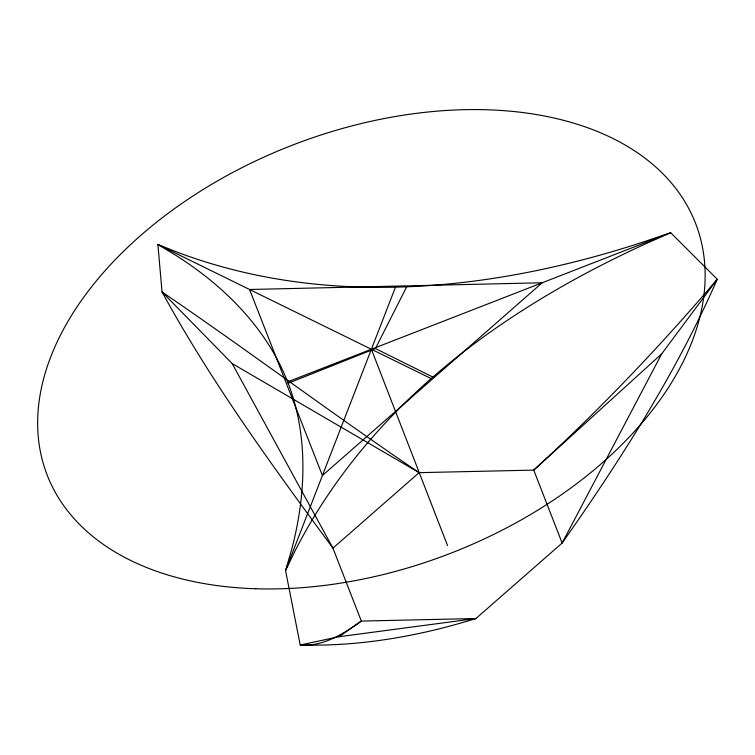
<?xml version="1.0" encoding="UTF-8"?>
<svg xmlns="http://www.w3.org/2000/svg" width="755" height="755" viewBox="0 0 755 755"><rect width="100%" height="100%" fill="white"/><g stroke="black" fill="none" stroke-linecap="round" stroke-linejoin="round"><path stroke-width="1.13" d="M395.412 287.334L285.55 570.544L300.197 644.987C322.819 646.95 343.619 633.785 361.343 621.072L475.943 618.524L562.145 543.043L578.528 519.572C630.982 443.336 680.104 364.193 717.25 279.246L670.704 232.729L642.996 242.081C494.317 290.807 328.161 308.568 178.793 252.755L157.899 244.516L162.042 291.977C211.324 382.2 272.111 465.467 332.936 548.13L361.343 621.072L339.033 636.729L300.197 644.987C359.776 646.667 419.176 636.201 475.943 618.524L339.033 636.729M288.155 383.257L375.433 348.517L406.586 286.994M661.739 353.793L562.145 543.053L533.738 470.11C598.97 410.56 660.021 346.517 717.25 279.246L661.739 353.793L533.738 470.11L419.129 472.658L232.2 363.589L162.042 291.977C248.631 350.924 332.379 413.929 419.129 472.658L332.936 548.13L232.2 363.589M431.133 378.576C375.962 426.981 328.765 484.88 295.318 550.367L285.55 570.544L291.402 550.461C306.058 495.525 308.682 435.55 287.617 381.879C266.609 328.104 223.924 285.815 175.849 255.332L157.899 244.516L431.133 378.576C494.572 323.159 567.609 279.68 643.968 244.573L670.704 232.729L287.617 381.879M375.433 348.517L432.86 377.066M371.384 349.263L447.536 545.591M542.194 282.766L322.404 475.537L249.565 289.486L542.194 282.766M255.794 588.758A347.772 218.865 -21.2 0 0 700.338 237.967A347.772 218.865 -21.2 0 0 158.031 221.064A347.772 218.865 -21.2 0 0 255.794 588.758"/></g></svg>
